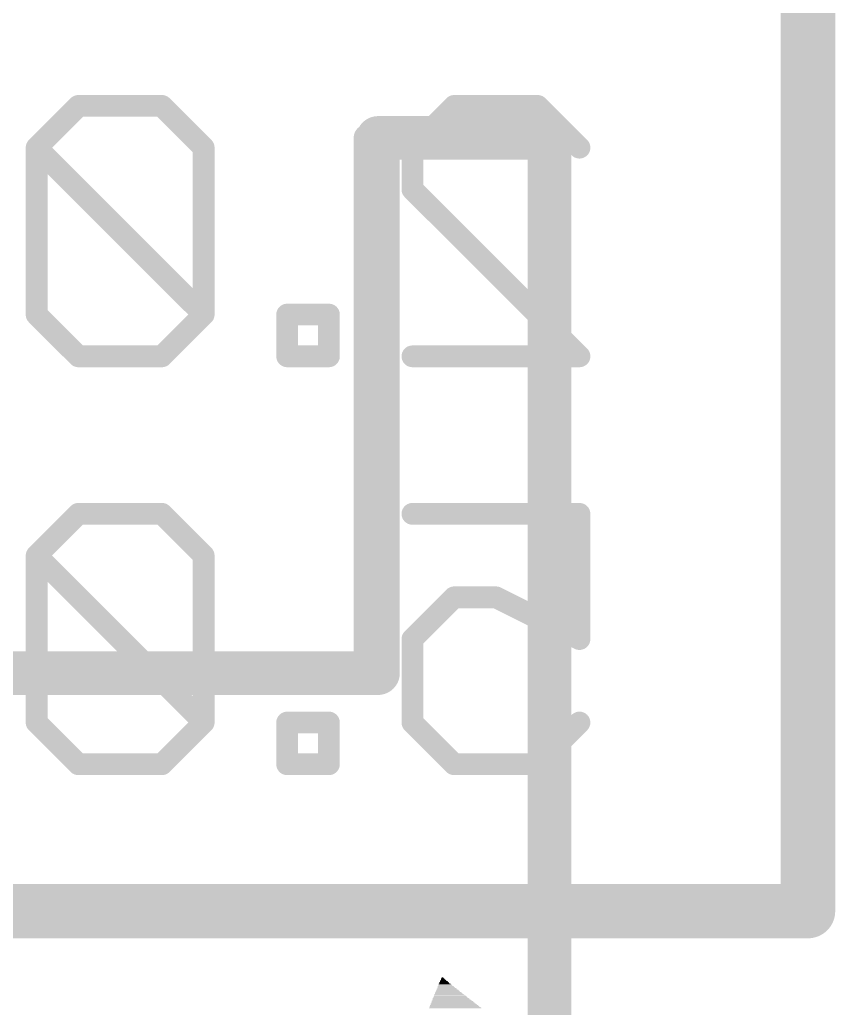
# Model space of a CAD drawing. Extents: x -0.2 to 35.2, y -0.2 to 35.2.
# Drawn here: x 26.039 to 29.845, y 4.245 to 8.862 of the extents above; entities that cross this region are included whole.
import ezdxf

# ---------------------------------------------------------------- set-up
doc = ezdxf.new("R2010")
doc.units = 0
for name, color, linetype in [('21', 40, 'CONTINUOUS'), ('22', 6, 'CONTINUOUS'), ('51', 253, 'CONTINUOUS')]:
    doc.layers.add(name, color=color, linetype=linetype)

# ---------------------------------------------------------------- blocks, each defined once
blk = doc.blocks.new('RECT')
blk.add_solid([(-0.5, -0.5), (0.5, -0.5), (-0.5, 0.5), (0.5, 0.5)])

msp = doc.modelspace()

# ---------------------------------------------------------------- linework, layer by layer
at = {"layer": '21', "const_width": 0.127}
for points in [[(27.661, 5.81), (27.661, 8.31)], [(27.661, 8.31), (28.511, 8.31)], [(28.511, 8.31), (28.511, 4.31)], [(26.261, 5.81), (27.661, 5.81)]]:
    msp.add_lwpolyline(points, dxfattribs=at)
at = {"layer": '21', "const_width": 0.0635}
for points in [[(27.661, 8.3418, 1), (27.661, 8.2782)], [(27.6928, 8.31, 1), (27.6293, 8.31)], [(28.5428, 8.31, 1), (28.4793, 8.31)], [(28.511, 8.2782, 1), (28.511, 8.3418)], [(26.261, 5.8418, 1), (26.261, 5.7783)], [(27.661, 5.7783, 1), (27.661, 5.8418)], [(27.6293, 5.81, 1), (27.6928, 5.81)], [(28.4793, 4.31, 1), (28.5428, 4.31)]]:
    msp.add_lwpolyline(points, format="xyb", dxfattribs=at)
at = {"layer": '22'}
for points, const_width in [([(29.718, 13.589), (29.718, 4.699)], 0.254), ([(26.3124, 8.4592), (26.1175, 8.2643)], 0.1016), ([(26.7022, 8.4592), (26.3124, 8.4592)], 0.1016), ([(26.8971, 8.2643), (26.7022, 8.4592)], 0.1016), ([(27.8716, 8.2643), (28.0665, 8.4592)], 0.1016), ([(28.0665, 8.4592), (28.4563, 8.4592)], 0.1016), ([(28.4563, 8.4592), (28.6512, 8.2643)], 0.1016), ([(26.1175, 8.2643), (26.1175, 7.4847)], 0.1016), ([(26.8971, 7.4847), (26.1175, 8.2643)], 0.1016), ([(26.8971, 7.4847), (26.8971, 8.2643)], 0.1016), ([(27.8716, 8.0694), (27.8716, 8.2643)], 0.1016), ([(28.6512, 7.2898), (27.8716, 8.0694)], 0.1016), ([(26.1175, 7.4847), (26.3124, 7.2898)], 0.1016), ([(26.7022, 7.2898), (26.8971, 7.4847)], 0.1016), ([(27.4818, 7.4847), (27.2869, 7.4847)], 0.1016), ([(27.2869, 7.4847), (27.2869, 7.2898)], 0.1016), ([(27.4818, 7.2898), (27.4818, 7.4847)], 0.1016), ([(26.3124, 7.2898), (26.7022, 7.2898)], 0.1016), ([(27.2869, 7.2898), (27.4818, 7.2898)], 0.1016), ([(27.8716, 7.2898), (28.6512, 7.2898)], 0.1016), ([(26.3124, 6.5542), (26.1175, 6.3593)], 0.1016), ([(26.7022, 6.5542), (26.3124, 6.5542)], 0.1016), ([(26.8971, 6.3593), (26.7022, 6.5542)], 0.1016), ([(27.8716, 6.5542), (28.6512, 6.5542)], 0.1016), ([(28.6512, 6.5542), (28.6512, 5.9695)], 0.1016), ([(26.1175, 6.3593), (26.1175, 5.5797)], 0.1016), ([(26.8971, 5.5797), (26.1175, 6.3593)], 0.1016), ([(26.8971, 5.5797), (26.8971, 6.3593)], 0.1016), ([(28.0665, 6.1644), (27.8716, 5.9695)], 0.1016), ([(28.2614, 6.1644), (28.0665, 6.1644)], 0.1016), ([(28.6512, 5.9695), (28.2614, 6.1644)], 0.1016), ([(27.8716, 5.9695), (27.8716, 5.5797)], 0.1016), ([(26.1175, 5.5797), (26.3124, 5.3848)], 0.1016), ([(26.7022, 5.3848), (26.8971, 5.5797)], 0.1016), ([(27.4818, 5.5797), (27.2869, 5.5797)], 0.1016), ([(27.2869, 5.5797), (27.2869, 5.3848)], 0.1016), ([(27.4818, 5.3848), (27.4818, 5.5797)], 0.1016), ([(27.8716, 5.5797), (28.0665, 5.3848)], 0.1016), ([(28.4563, 5.3848), (28.6512, 5.5797)], 0.1016), ([(26.3124, 5.3848), (26.7022, 5.3848)], 0.1016), ([(27.2869, 5.3848), (27.4818, 5.3848)], 0.1016), ([(28.0665, 5.3848), (28.4563, 5.3848)], 0.1016), ([(29.718, 4.699), (4.572, 4.699)], 0.254)]:
    msp.add_lwpolyline(points, dxfattribs=dict(at, const_width=const_width))
for points, const_width in [([(26.3124, 8.4846, 1), (26.3124, 8.4338)], 0.0508), ([(26.3304, 8.4412, 1), (26.2944, 8.4772)], 0.0508), ([(26.7202, 8.4772, 1), (26.6842, 8.4412)], 0.0508), ([(26.7022, 8.4338, 1), (26.7022, 8.4846)], 0.0508), ([(28.0665, 8.4846, 1), (28.0665, 8.4338)], 0.0508), ([(28.0845, 8.4412, 1), (28.0485, 8.4772)], 0.0508), ([(28.4743, 8.4772, 1), (28.4383, 8.4412)], 0.0508), ([(28.4563, 8.4338, 1), (28.4563, 8.4846)], 0.0508), ([(26.1355, 8.2823, 1), (26.0995, 8.2463)], 0.0508), ([(26.1429, 8.2643, 1), (26.0921, 8.2643)], 0.0508), ([(26.9225, 8.2643, 1), (26.8717, 8.2643)], 0.0508), ([(27.897, 8.2643, 1), (27.8462, 8.2643)], 0.0508), ([(26.0995, 8.2823, 1), (26.1355, 8.2463)], 0.0508), ([(26.8791, 8.2463, 1), (26.9151, 8.2823)], 0.0508), ([(27.8536, 8.2823, 1), (27.8896, 8.2463)], 0.0508), ([(28.6332, 8.2463, 1), (28.6692, 8.2823)], 0.0508), ([(27.8896, 8.0874, 1), (27.8536, 8.0514)], 0.0508), ([(27.8462, 8.0694, 1), (27.897, 8.0694)], 0.0508), ([(26.1355, 7.5027, 1), (26.0995, 7.4667)], 0.0508), ([(26.9151, 7.4667, 1), (26.8791, 7.5027)], 0.0508), ([(26.8791, 7.4667, 1), (26.9151, 7.5027)], 0.0508), ([(27.2869, 7.5101, 1), (27.2869, 7.4593)], 0.0508), ([(27.3123, 7.4847, 1), (27.2615, 7.4847)], 0.0508), ([(27.5072, 7.4847, 1), (27.4564, 7.4847)], 0.0508), ([(27.4818, 7.4593, 1), (27.4818, 7.5101)], 0.0508), ([(26.0921, 7.4847, 1), (26.1429, 7.4847)], 0.0508), ([(26.8717, 7.4847, 1), (26.9225, 7.4847)], 0.0508), ([(26.3124, 7.3152, 1), (26.3124, 7.2644)], 0.0508), ([(26.7022, 7.2644, 1), (26.7022, 7.3152)], 0.0508), ([(27.2869, 7.3152, 1), (27.2869, 7.2644)], 0.0508), ([(27.4818, 7.2644, 1), (27.4818, 7.3152)], 0.0508), ([(27.8716, 7.3152, 1), (27.8716, 7.2644)], 0.0508), ([(28.6512, 7.2644, 1), (28.6512, 7.3152)], 0.0508), ([(26.2944, 7.2718, 1), (26.3304, 7.3078)], 0.0508), ([(26.6842, 7.3078, 1), (26.7202, 7.2718)], 0.0508), ([(27.2615, 7.2898, 1), (27.3123, 7.2898)], 0.0508), ([(27.4564, 7.2898, 1), (27.5072, 7.2898)], 0.0508), ([(28.6332, 7.2718, 1), (28.6692, 7.3078)], 0.0508), ([(26.3124, 6.5796, 1), (26.3124, 6.5288)], 0.0508), ([(26.3304, 6.5362, 1), (26.2944, 6.5722)], 0.0508), ([(26.7202, 6.5722, 1), (26.6842, 6.5362)], 0.0508), ([(26.7022, 6.5288, 1), (26.7022, 6.5796)], 0.0508), ([(27.8716, 6.5796, 1), (27.8716, 6.5288)], 0.0508), ([(28.6766, 6.5542, 1), (28.6258, 6.5542)], 0.0508), ([(28.6512, 6.5288, 1), (28.6512, 6.5796)], 0.0508), ([(26.1355, 6.3773, 1), (26.0995, 6.3413)], 0.0508), ([(26.0995, 6.3773, 1), (26.1355, 6.3413)], 0.0508), ([(26.1429, 6.3593, 1), (26.0921, 6.3593)], 0.0508), ([(26.9225, 6.3593, 1), (26.8717, 6.3593)], 0.0508), ([(26.8791, 6.3413, 1), (26.9151, 6.3773)], 0.0508), ([(28.0665, 6.1898, 1), (28.0665, 6.139)], 0.0508), ([(28.0845, 6.1464, 1), (28.0485, 6.1824)], 0.0508), ([(28.2728, 6.1871, 1), (28.25, 6.1417)], 0.0508), ([(28.2614, 6.139, 1), (28.2614, 6.1898)], 0.0508), ([(27.8536, 5.9875, 1), (27.8896, 5.9515)], 0.0508), ([(27.897, 5.9695, 1), (27.8462, 5.9695)], 0.0508), ([(28.6398, 5.9468, 1), (28.6626, 5.9922)], 0.0508), ([(28.6258, 5.9695, 1), (28.6766, 5.9695)], 0.0508), ([(26.1355, 5.5977, 1), (26.0995, 5.5617)], 0.0508), ([(26.0921, 5.5797, 1), (26.1429, 5.5797)], 0.0508), ([(26.8717, 5.5797, 1), (26.9225, 5.5797)], 0.0508), ([(26.9151, 5.5617, 1), (26.8791, 5.5977)], 0.0508), ([(26.8791, 5.5617, 1), (26.9151, 5.5977)], 0.0508), ([(27.2869, 5.6051, 1), (27.2869, 5.5543)], 0.0508), ([(27.3123, 5.5797, 1), (27.2615, 5.5797)], 0.0508), ([(27.5072, 5.5797, 1), (27.4564, 5.5797)], 0.0508), ([(27.4818, 5.5543, 1), (27.4818, 5.6051)], 0.0508), ([(27.8896, 5.5977, 1), (27.8536, 5.5617)], 0.0508), ([(27.8462, 5.5797, 1), (27.897, 5.5797)], 0.0508), ([(28.6692, 5.5617, 1), (28.6332, 5.5977)], 0.0508), ([(26.3124, 5.4102, 1), (26.3124, 5.3594)], 0.0508), ([(26.2944, 5.3668, 1), (26.3304, 5.4028)], 0.0508), ([(26.6842, 5.4028, 1), (26.7202, 5.3668)], 0.0508), ([(26.7022, 5.3594, 1), (26.7022, 5.4102)], 0.0508), ([(27.2869, 5.4102, 1), (27.2869, 5.3594)], 0.0508), ([(27.2615, 5.3848, 1), (27.3123, 5.3848)], 0.0508), ([(27.4564, 5.3848, 1), (27.5072, 5.3848)], 0.0508), ([(27.4818, 5.3594, 1), (27.4818, 5.4102)], 0.0508), ([(28.0665, 5.4102, 1), (28.0665, 5.3594)], 0.0508), ([(28.0485, 5.3668, 1), (28.0845, 5.4028)], 0.0508), ([(28.4383, 5.4028, 1), (28.4743, 5.3668)], 0.0508), ([(28.4563, 5.3594, 1), (28.4563, 5.4102)], 0.0508), ([(29.718, 4.6355, 1), (29.718, 4.7625)], 0.127), ([(29.6545, 4.699, 1), (29.7815, 4.699)], 0.127)]:
    msp.add_lwpolyline(points, format="xyb", dxfattribs=dict(at, const_width=const_width))
at = {"layer": '51', "const_width": 0.2032}
for points in [[(27.711, 5.81), (27.711, 8.31)], [(27.711, 8.31), (28.511, 8.31)], [(28.511, 8.31), (28.511, 0.81)], [(21.311, 5.81), (27.711, 5.81)]]:
    msp.add_lwpolyline(points, dxfattribs=at)
at = {"layer": '51', "const_width": 0.1016}
for points in [[(27.7618, 8.31, 1), (27.6602, 8.31)], [(27.711, 8.3608, 1), (27.711, 8.2592)], [(28.5618, 8.31, 1), (28.4602, 8.31)], [(28.511, 8.2592, 1), (28.511, 8.3608)], [(27.711, 5.7592, 1), (27.711, 5.8608)], [(27.6602, 5.81, 1), (27.7618, 5.81)]]:
    msp.add_lwpolyline(points, format="xyb", dxfattribs=at)

# ---------------------------------------------------------------- block references
at = {"layer": '22', "rotation": 180}
for p, xscale, yscale in [((28.0112, 4.389), 0.0076, 0.0024), ((28.0125, 4.3865), 0.01, 0.0026), ((28.029, 4.3408), 0.0838, 0.0026), ((28.0315, 4.3382), 0.0888, 0.0024), ((28.0264, 4.3484), 0.0736, 0.0026), ((28.0277, 4.3458), 0.0762, 0.0024), ((28.029, 4.3433), 0.0786, 0.0024), ((28.0239, 4.3535), 0.0634, 0.0026), ((28.0252, 4.3509), 0.066, 0.0024), ((28.0226, 4.3585), 0.0558, 0.0024), ((28.0239, 4.356), 0.0584, 0.0024), ((28.0188, 4.3662), 0.0432, 0.0026), ((28.0201, 4.3636), 0.0456, 0.0024), ((28.0214, 4.3611), 0.0482, 0.0026), ((28.0175, 4.3712), 0.0356, 0.0024), ((28.0188, 4.3687), 0.038, 0.0024), ((28.015, 4.3763), 0.0254, 0.0024), ((28.0163, 4.3738), 0.0278, 0.0026), ((28.0137, 4.3814), 0.0178, 0.0024), ((28.0125, 4.3839), 0.0152, 0.0024), ((28.015, 4.3789), 0.0202, 0.0026), ((28.0506, 4.2925), 0.1676, 0.0024), ((28.048, 4.2976), 0.1574, 0.0026), ((28.0493, 4.295), 0.16, 0.0024), ((28.0442, 4.3052), 0.1448, 0.0024), ((28.048, 4.3001), 0.1524, 0.0024), ((28.0468, 4.3027), 0.1498, 0.0026), ((28.0429, 4.3103), 0.1372, 0.0026), ((28.0442, 4.3077), 0.1396, 0.0024), ((28.0391, 4.3179), 0.1244, 0.0024), ((28.0404, 4.3154), 0.127, 0.0026), ((28.0417, 4.3128), 0.1294, 0.0024), ((28.0391, 4.3204), 0.1194, 0.0024), ((28.0366, 4.323), 0.1142, 0.0026), ((28.0353, 4.3281), 0.1066, 0.0026), ((28.0366, 4.3255), 0.1092, 0.0024), ((28.0315, 4.3357), 0.094, 0.0026), ((28.0353, 4.3306), 0.1016, 0.0024), ((28.0328, 4.3331), 0.0964, 0.0024), ((28.0709, 4.2468), 0.2438, 0.0026), ((28.0671, 4.2544), 0.231, 0.0024), ((28.0684, 4.2519), 0.2336, 0.0026), ((28.0709, 4.2493), 0.2386, 0.0024), ((28.0658, 4.2595), 0.2234, 0.0026), ((28.0671, 4.2569), 0.226, 0.0024), ((28.062, 4.2671), 0.2108, 0.0024), ((28.0633, 4.2646), 0.2132, 0.0026), ((28.0646, 4.262), 0.2158, 0.0024), ((28.0607, 4.2696), 0.2032, 0.0024), ((28.0595, 4.2722), 0.2006, 0.0026), ((28.0556, 4.2798), 0.188, 0.0024), ((28.0594, 4.2747), 0.1956, 0.0024), ((28.0582, 4.2773), 0.193, 0.0026), ((28.0544, 4.2849), 0.1802, 0.0026), ((28.0557, 4.2823), 0.1828, 0.0024), ((28.0518, 4.29), 0.1702, 0.0026), ((28.0531, 4.2874), 0.1726, 0.0024)]:
    msp.add_blockref('RECT', p, dxfattribs=dict(at, xscale=xscale, yscale=yscale))

doc.saveas('drawing.dxf')
